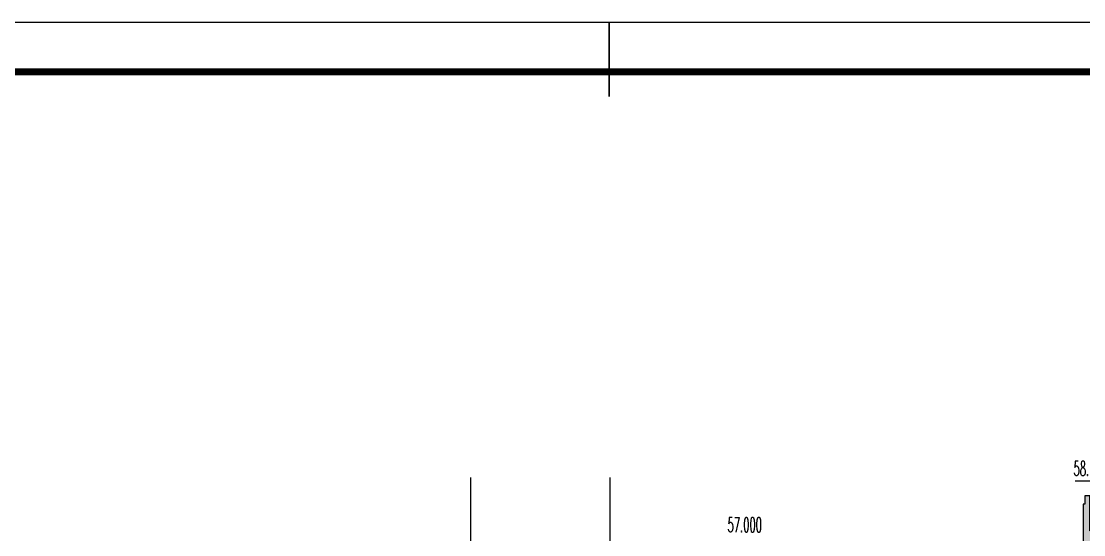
# Model space of a CAD drawing. Extents: x -59851 to 653804, y -249523 to 437614.
# Drawn here: x 572950 to 605037, y 422117 to 437614 of the extents above; entities that cross this region are included whole.
import ezdxf
from ezdxf.enums import TextEntityAlignment as Align

# ---------------------------------------------------------------- set-up
doc = ezdxf.new("R2010")
doc.units = 0
doc.header["$LTSCALE"] = 1000
doc.header["$MEASUREMENT"] = 0
for name, color, linetype in [('DIM_ELEV', 3, 'Continuous'), ('DOTE', 16, 'Continuous'), ('LABEL_FIXBOX_PM', 7, 'Continuous'), ('LABEL_TXT_PM', 1, 'Continuous'), ('PUB_HATCH', 8, 'Continuous'), ('PUB_TEXT', 7, 'Continuous'), ('WALL', 2, 'Continuous')]:
    doc.layers.add(name, color=color, linetype=linetype)
doc.styles.add('_TCH_DIM', font='SIMPLEX.shx', dxfattribs={"width": 0.7, "bigfont": 'GBCBIG.shx'})
doc.styles.add('LABEL_TXT_PM', font='pm_njadri_romans1.shx', dxfattribs={"width": 0.7, "bigfont": 'pm_njadri_hztxt.shx'})

# ---------------------------------------------------------------- blocks, each defined once
blk = doc.blocks.new('PMSheet_A1_20150113_5-3892016032414355901')
at = {"layer": 'LABEL_FIXBOX_PM'}
blk.add_lwpolyline([(0, 594), (841, 594), (841, 0), (0, 0)], close=True, dxfattribs=at)
at = {"layer": 'LABEL_FIXBOX_PM', "const_width": 0.35}
blk.add_lwpolyline([(420.5, 594), (420.5, 579)], dxfattribs=at)
at = {"layer": 'LABEL_FIXBOX_PM', "const_width": 1.4}
blk.add_lwpolyline([(831, 584), (25, 584), (25, 10), (831, 10)], close=True, dxfattribs=at)
at = {"layer": 'LABEL_TXT_PM', "style": 'LABEL_TXT_PM'}
for tag, height, width, p in [('修改图应说明理由', 4.5, 0.7, (788.35, 468.8)), ('出图章签名', 4.5, 0.7, (759.46, 338.09)), ('建设单位_U01', 4.5, 0.7, (800.9, 212.14)), ('建设单位', 4.5, 0.7, (800.9, 210.2)), ('建设单位_D01', 4.5, 0.7, (800.9, 207.4)), ('项目名称_U01', 4.5, 0.7, (800.9, 200.42)), ('项目名称', 4.5, 0.7, (800.9, 198.19)), ('项目名称_D01', 4.5, 0.7, (800.9, 195.3)), ('设计编号', 4.5, 0.6, (780.76, 187.9)), ('分项号', 4.5, 0.6, (820.26, 188)), ('项目经理', 4.5, 0.7, (780.26, 172)), ('项目经理签名', 4.5, 0.7, (810.18, 172.26)), ('审定签名', 4.5, 0.7, (810.18, 164.16)), ('审定', 4.5, 0.7, (780.26, 163.9)), ('审核', 4.5, 0.7, (780.26, 156)), ('审核签名', 4.5, 0.7, (810.18, 156.26)), ('项目负责', 4.5, 0.7, (780.26, 148)), ('项目负责签名', 4.5, 0.7, (810.18, 148.26)), ('专业负责', 4.5, 0.7, (780.26, 140)), ('专业负责签名', 4.5, 0.7, (810.18, 140.26)), ('校对签名', 4.5, 0.7, (810.18, 132.16)), ('校对', 4.5, 0.7, (780.26, 131.9)), ('设计', 4.5, 0.7, (780.26, 124)), ('设计签名', 4.5, 0.7, (810.18, 124.26)), ('绘制', 4.5, 0.7, (780.26, 115.9)), ('绘制签名', 4.5, 0.7, (810.18, 116.16)), ('方案_01', 4.5, 0.7, (780.26, 95.9)), ('方案_01签名', 4.5, 0.7, (810.18, 96.16)), ('方案_02', 4.5, 0.7, (780.26, 87.9)), ('方案_02签名', 4.5, 0.7, (810.18, 88.16)), ('方案_03', 4.5, 0.7, (780.29, 79.9)), ('方案_03签名', 4.5, 0.7, (810.2, 80.16)), ('方案_04签名', 4.5, 0.7, (810.18, 72.16)), ('方案_04', 4.5, 0.7, (780.26, 71.9)), ('图名_U02', 4.5, 0.7, (790.5, 60.2)), ('图名_U01', 4.5, 0.7, (790.5, 54.2)), ('图名', 4.5, 0.7, (790.5, 47.96)), ('图名_D01', 4.5, 0.7, (790.5, 42.4)), ('图名_D02', 4.5, 0.7, (790.5, 37)), ('图号', 3.5, 0.7, (760.97, 20.95)), ('图档号', 3.5, 0.7, (781.1, 20.95)), ('日期', 3.5, 0.7, (801.07, 20.95)), ('版本号', 3.5, 0.7, (820.27, 20.95))]:
    blk.add_attdef(tag, text='', height=height, dxfattribs=dict(at, width=width)).set_placement(p, align=Align.CENTER)

msp = doc.modelspace()

# ---------------------------------------------------------------- hatches: boundary and pattern name
at = {"layer": 'PUB_HATCH'}
h = msp.add_hatch(color=256, dxfattribs=at)
h.dxf.hatch_style = 1
h.paths.add_polyline_path([(605021.2, 418087.8), (605121.2, 418087.8), (605121.2, 423287.8), (605071.2, 423287.8), (605071.2, 423037.8), (605021.2, 423037.8)])
h.paths.add_polyline_path([(605121.2, 418087.8), (605221.2, 418087.8), (605221.2, 419517.8), (607321.2, 419517.8), (607321.2, 419237.8), (607421.2, 419237.8), (607421.2, 419637.8), (605221.2, 419637.8), (605221.2, 422117.8), (607321.2, 422117.8), (607321.2, 421837.8), (607421.2, 421837.8), (607421.2, 422237.8), (607321.2, 422237.8), (605221.2, 422237.8), (605221.2, 423287.8), (605121.2, 423287.8)])
h.paths.add_polyline_path([(607421.2, 421837.8), (607521.2, 421837.8), (607521.2, 422237.8), (607421.2, 422237.8)])
h.paths.add_polyline_path([(607521.2, 419637.8), (607421.2, 419637.8), (607421.2, 419237.8), (607521.2, 419237.8)])
h.paths.add_polyline_path([(607421.2, 417997.8), (607321.2, 417997.8), (607321.2, 417877.8), (607321.2, 417387.8), (607421.2, 417387.8)])
h.paths.add_polyline_path([(607521.2, 417877.8), (609321.2, 417877.8), (609321.2, 417587.8), (609421.2, 417587.8), (609421.2, 417997.8), (607421.2, 417997.8), (607421.2, 417387.8), (607521.2, 417387.8)])
h.paths.add_polyline_path([(609521.2, 417997.8), (609421.2, 417997.8), (609421.2, 417587.8), (609521.2, 417587.8)])
h.paths.add_polyline_path([(605121.2, 418087.8), (605021.2, 418087.8), (605021.2, 417287.8), (605021.4, 417287.8), (605021.4, 416087.8), (605021.2, 415187.8), (605121.2, 415187.8)])
h.paths.add_polyline_path([(605221.2, 418087.8), (605121.2, 418087.8), (605121.2, 415187.8), (605221.2, 415187.8)])

# ---------------------------------------------------------------- linework, layer by layer
at = {"layer": 'DIM_ELEV'}
msp.add_line((606721.2, 423737.8), (604773.9, 423737.8), dxfattribs=at)
at = {"layer": 'DOTE'}
for p, q in [((586521.2, 423848.2), (586521.2, 358707.4)), ((590721.2, 423848.2), (590721.2, 358707.4))]:
    msp.add_line(p, q, dxfattribs=at)
at = {"layer": 'WALL'}
msp.add_lwpolyline([(607521.2, 417997.8), (607521.2, 423037.8), (607471.2, 423037.8), (607471.2, 423287.8), (607321.2, 423287.8), (607321.2, 422237.8), (605221.2, 422237.8), (605221.2, 423287.8), (605071.2, 423287.8), (605071.2, 423037.8), (605021.2, 423037.8), (605021.2, 418087.8)], dxfattribs=at)

# ---------------------------------------------------------------- block references
at = {"xscale": 150, "yscale": 150, "zscale": 150}
msp.add_blockref('PMSheet_A1_20150113_5-3892016032414355901', (527627.5, 348488), dxfattribs=at)

# ---------------------------------------------------------------- texts
at = {"layer": 'PUB_TEXT', "style": '_TCH_DIM', "width": 0.494118}
for s, p in [('58.700', (604728.9, 423895.3)), ('57.000', (594278.9, 422195.3))]:
    msp.add_text(s, height=446.25, dxfattribs=at).set_placement(p)

doc.saveas('drawing.dxf')
